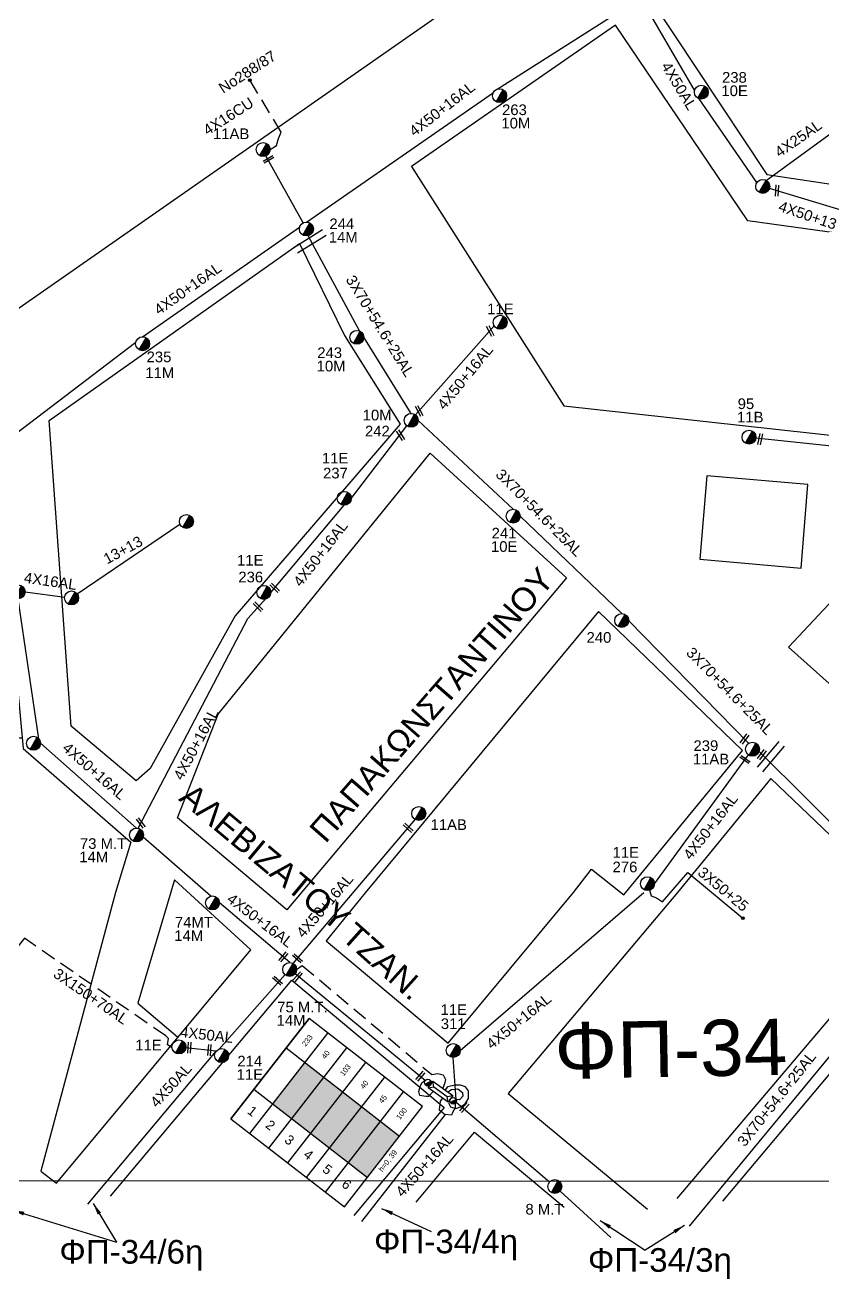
# Model space of a CAD drawing. Header units: millimetres. Extents: x 645 to 3057, y 900 to 1793.
# Drawn here: x 1157.6 to 1292.4, y 900.7 to 1112.7 of the extents above; entities that cross this region are included whole.
import ezdxf
from ezdxf.enums import TextEntityAlignment as Align

# ---------------------------------------------------------------- set-up
doc = ezdxf.new("R2010")
doc.units = ezdxf.units.MM
doc.linetypes.add('DASHED', pattern=[19.05, 12.7, -6.35])
for name, color, linetype in [('Άγνωστα', 7, 'Continuous'), ('Ασφαλειοκιβώτια Χ.Τ 6 αναχωρήσεων', 7, 'Continuous'), ('Γυμνά εναέρια ΧΤ (3Φ)   4x35AL', 7, 'Continuous'), ('Γυμνά εναέρια ΧΤ (3Φ)   4x50AL', 7, 'Continuous'), ('Γυμνά εναέρια ΧΤ και ΦΟΠ (3Φ)   4x50+16AL', 7, 'Continuous'), ('Εναέρια παροχή ΧΤ 4x16', 7, 'SYN_LINE'), ('Εναέρια παροχή ΧΤ 4x25', 7, 'SYN_LINE'), ('Επιγραφές - Σχήματα', 7, 'Continuous'), ('Καλώδια ΧΤ   3x150+70AL', 7, 'DASHED'), ('Μηχανική τομή', 7, 'Continuous'), ('Στύλος ΦΜ', 7, 'Continuous'), ('Στύλος ΦΜ @ 1', 7, 'Continuous'), ('Συνδέσεις', 7, 'Continuous'), ('Συνεστραμμένα ΧΤ   3x70+54.6+25 AL', 7, 'SYN_LINE'), ('Τομή', 7, 'Continuous'), ('Υποσταθμός εναέριος 2 στύλων', 7, 'Continuous'), ('Υποσταθμός πόλεως', 7, 'Continuous'), ('Υπόβαθρο ΔΕΗ', 7, 'Continuous'), ('Υπόγεια καλώδια Παροχών ΧΤ   4x16CU', 7, 'DASHED')]:
    doc.layers.add(name, color=color, linetype=linetype)
doc.styles.get("Standard").update_dxf_attribs({"font": 'arial.ttf'})
doc.linetypes.add('SYN_LINE', pattern='A,0.5,-0.0001,["/\\/\\/\\/",Standard,S=0.1,R=0,X=0,Y=-0.05],-0.25', length=0.7501)
doc.dimstyles.new('ISO-25', dxfattribs={"dimtxt": 2.5, "dimasz": 2.5, "dimexe": 1.25, "dimexo": 0.625, "dimtad": 1, "dimtxsty": 'Standard', "dimcen": 2.5, "dimadec": 0, "dimazin": 0, "dimtfac": 1, "dimtmove": 0, "dimatfit": 3, "dimfxl": 1, "dimarcsym": 0})

# ---------------------------------------------------------------- blocks, each defined once
blk = doc.blocks.new('ΥΠΑΡΧΩΝ ΤΣΙΜΕΝΤΕΝΙΟΣ ΣΤΥΛΟΣ')
at = {"layer": 'Στύλος ΦΜ'}
blk.add_hatch(color=256, dxfattribs=at).paths.add_polyline_path([(-1.29, -2.28, 0.574793), (2.62, 0, 0.268822), (1.3, 2.27)])
blk.add_line((-1.29, -2.28), (1.3, 2.27), dxfattribs=at)
blk.add_circle((0, 0), 2.62, dxfattribs=at)
at = {"layer": 'Στύλος ΦΜ', "flags": 4}
for tag, p in [('ΑΡΙΘΜΟΣ', (-4.68, 8.05)), ('ΤΥΠΟΣ', (-4.91, 3.03))]:
    blk.add_attdef(tag, p, '', height=4, dxfattribs=at)
blk = doc.blocks.new('ΥΠΟΣΤΑΘΜΟΣ ΕΝΑΕΡΙΟΣ ΕΠΙ 2 ΣΤΥΛΩΝ')
at = {"layer": 'Υποσταθμός εναέριος 2 στύλων', "linetype": 'Continuous'}
for points in [[(-11.97, -2.11, 0.574793), (-8.45, -0.07, 0.268822), (-9.64, 1.98)], [(9.68, -2.15, 0.574793), (13.19, -0.1, 0.268822), (12.01, 1.95)]]:
    blk.add_hatch(color=256, dxfattribs=at).paths.add_polyline_path(points)
for p, q in [((-11.97, -2.11), (-9.64, 1.98)), ((9.68, -2.15), (12.01, 1.95))]:
    blk.add_line(p, q, dxfattribs=at)
for centre in [(-10.81, -0.07), (10.84, -0.1)]:
    blk.add_circle(centre, 2.36, dxfattribs=at)
at = {"layer": 'Υποσταθμός πόλεως', "linetype": 'Continuous', "ltscale": 40}
blk.add_lwpolyline([(-8.57, 2.82), (8.57, 2.82), (8.57, -2.82), (-8.57, -2.82)], close=True, dxfattribs=at)
for points in [[(-5.75, 0), (-8.57, 2.82)], [(-8.57, -2.82), (-5.75, 0)], [(-5.75, 0), (5.75, 0)], [(5.75, 0), (8.57, 2.82)], [(8.57, -2.82), (5.75, 0)]]:
    blk.add_lwpolyline(points, dxfattribs=at)
at = {"layer": 'Υποσταθμός εναέριος 2 στύλων', "ltscale": 40, "flags": 1}
for tag, p in [('ΜΕΤΑΣΧΗΜΑΤΙΣΜΟΣ', (14.09, 2.51)), ('ΙΣΧΥΣ', (14.07, -0.28)), ('ΑΡΙΘΜΟΣ', (14.19, -3))]:
    blk.add_attdef(tag, p, '', height=1.8, dxfattribs=at)
blk = doc.blocks.new('ΜΗΧΑΝΙΚΗ ΤΟΜΗ')
at = {"layer": 'Μηχανική τομή', "ltscale": 40}
for p, q in [((-1.89, 0.78), (1.89, 0.78)), ((1.89, 0), (-1.89, 0))]:
    blk.add_line(p, q, dxfattribs=at)
blk = doc.blocks.new('ΑΣΦΑΛΕΙΟΚΙΒΩΤΙΟ ΥΠΟΣΤΑΘΜΟΥ 6 ΑΝΑΧΩΡΗΣΕΩΝ')
at = {"layer": 'Ασφαλειοκιβώτια Χ.Τ 6 αναχωρήσεων', "ltscale": 40}
for p, q in [((-23.91, 27), (23.91, 27)), ((-9.83, 27), (-9.83, -27)), ((9.83, 27), (9.83, -27)), ((-23.91, 18), (23.91, 18)), ((-23.91, 9), (23.91, 9)), ((-23.91, 0), (23.91, 0)), ((-23.91, -9), (23.91, -9)), ((-23.91, -18), (23.91, -18))]:
    blk.add_line(p, q, dxfattribs=at)
at = {"layer": 'Ασφαλειοκιβώτια Χ.Τ 6 αναχωρήσεων'}
blk.add_lwpolyline([(-23.91, -27), (23.91, -27), (23.91, 27), (-23.91, 27)], close=True, dxfattribs=at)
for s, p in [('1', (-18.47, 23.8)), ('2', (-18.47, 15.23)), ('3', (-18.47, 6.16)), ('4', (-18.47, -2.87)), ('5', (-18.47, -11.88)), ('6', (-18.47, -21.01))]:
    blk.add_text(s, height=3.6, rotation=270, dxfattribs=at).set_placement(p)
at = {"layer": 'Ασφαλειοκιβώτια Χ.Τ 6 αναχωρήσεων', "ltscale": 40}
for tag, height, p in [('ΟΝΟΜΑ', 5, (-0.27, 31.68)), ('ΚΕΙΜΕΝΟ 1', 2, (16.95, 22.41)), ('ΚΕΙΜΕΝΟ 2', 2, (16.95, 13.71)), ('ΚΕΙΜΕΝΟ 3', 2, (16.95, 4.31)), ('ΚΕΙΜΕΝΟ 4', 2, (16.95, -4.67)), ('ΚΕΙΜΕΝΟ 5', 2, (16.95, -13.51)), ('ΚΕΙΜΕΝΟ 6', 2, (16.95, -22.43)), ('ΣΧ', 2, (-0.21, -29.21))]:
    blk.add_attdef(tag, text='', height=height, dxfattribs=at).set_placement(p, align=Align.MIDDLE_CENTER)
blk = doc.blocks.new('_ΣΥΝΔΕΣΗ')
at = {"layer": 'Συνδέσεις', "linetype": 'SYN_LINE', "ltscale": 40}
blk.add_hatch(color=256, dxfattribs=at).paths.add_polyline_path([(0.5, -0.01, 1), (-0.5, -0.01, 1)])
at = {"layer": 'Συνδέσεις'}
blk.add_circle((0, -0.01), 0.5, dxfattribs=at)
blk = doc.blocks.new('ΤΟΜΗ')
at = {"layer": 'Τομή', "ltscale": 40}
for p, q in [((-5.68, 0), (5.68, 0)), ((5.68, -2.33), (-5.68, -2.33))]:
    blk.add_line(p, q, dxfattribs=at)

msp = doc.modelspace()

# ---------------------------------------------------------------- hatches: boundary and pattern name
at = {"layer": 'Ασφαλειοκιβώτια Χ.Τ 6 αναχωρήσεων'}
for color, points in [(85, [(1208.06219, 934.75064), (1204.86305, 937.23419), (1199.43939, 930.24779), (1202.63853, 927.76425)]), (2, [(1211.26133, 932.26709), (1208.06219, 934.75064), (1202.63853, 927.76425), (1205.83767, 925.2807)]), (173, [(1214.46047, 929.78355), (1211.26133, 932.26709), (1205.83767, 925.2807), (1209.03681, 922.79715)]), (5, [(1217.65961, 927.3), (1214.46047, 929.78355), (1209.03681, 922.79715), (1212.23595, 920.3136)]), (1, [(1220.85875, 924.81645), (1217.65961, 927.3), (1212.23595, 920.3136), (1215.43509, 917.83006)])]:
    msp.add_hatch(color=color, dxfattribs=at).paths.add_polyline_path(points)

# ---------------------------------------------------------------- linework, layer by layer
at = {"layer": 'Άγνωστα', "color": 6}
msp.add_lwpolyline([(1302.06157, 1079.4227), (1283.37592, 1085.08719)], dxfattribs=at)
at = {"layer": 'Άγνωστα', "color": 85}
msp.add_lwpolyline([(1166.34748, 1016.54914), (1183.73896, 1028.30074)], dxfattribs=at)
at = {"layer": 'Άγνωστα', "color": 5}
msp.add_lwpolyline([(1263.13523, 966.38435), (1263.36755, 965.45254), (1264.30691, 965.08384), (1265.27983, 964.44699), (1269.58326, 969.39013), (1278.91222, 961.65973)], dxfattribs=at)
at = {"layer": 'Άγνωστα', "color": 1, "linetype": 'DASHED', "ltscale": 0.2}
msp.add_lwpolyline([(1203.46305, 953.00039), (1204.41045, 953.68142), (1226.29061, 935.24852), (1227.30329, 935.41923), (1228.20894, 935.15426), (1228.64848, 934.36964), (1228.46052, 933.64612), (1228.16583, 932.91002)], dxfattribs=at)
at = {"layer": 'Άγνωστα', "color": 5, "linetype": 'DASHED', "ltscale": 0.2}
msp.add_lwpolyline([(1229.10594, 930.46727), (1229.44411, 929.73956), (1230.38059, 929.50566), (1231.17322, 929.76691), (1231.93074, 930.29285), (1232.49587, 931.18117), (1232.50871, 932.4896), (1232.00798, 933.14381), (1231.17343, 933.43885), (1230.27467, 933.40037), (1228.96507, 933.11815), (1228.54321, 932.63855)], dxfattribs=at)
at = {"layer": 'Άγνωστα', "color": 173, "linetype": 'DASHED', "ltscale": 0.2}
msp.add_lwpolyline([(1228.10502, 931.23498), (1227.69767, 930.7466), (1227.56732, 929.28149), (1228.58149, 928.4671)], dxfattribs=at)
at = {"layer": 'Γυμνά εναέρια ΧΤ (3Φ)   4x35AL', "color": 5, "linetype": 'SYN_LINE', "ltscale": 20}
msp.add_lwpolyline([(1308.34533, 1039.99576), (1281.09329, 1042.82138)], dxfattribs=at)
at = {"layer": 'Γυμνά εναέρια ΧΤ (3Φ)   4x50AL', "color": 6, "linetype": 'SYN_LINE', "ltscale": 20}
for points in [[(1270.73896, 1101.68917), (1262.3464, 1116.15243)], [(1281.26754, 1086.08022), (1271.50355, 1100.24209)]]:
    msp.add_lwpolyline(points, dxfattribs=at)
at = {"layer": 'Γυμνά εναέρια ΧΤ (3Φ)   4x50AL', "color": 85, "ltscale": 0.2}
msp.add_lwpolyline([(1202.87084, 954.02227), (1223.53516, 978.3923)], dxfattribs=at)
at = {"layer": 'Γυμνά εναέρια ΧΤ (3Φ)   4x50AL', "color": 1, "ltscale": 0.2}
for points in [[(1190.36629, 939.53044), (1201.5048, 952.11835)], [(1168.15128, 913.28113), (1189.87851, 939.18493)]]:
    msp.add_lwpolyline(points, dxfattribs=at)
at = {"layer": 'Γυμνά εναέρια ΧΤ (3Φ)   4x50AL', "color": 1, "linetype": 'SYN_LINE', "ltscale": 20}
msp.add_lwpolyline([(1189.87851, 939.18493), (1184.73657, 939.75975)], dxfattribs=at)
at = {"layer": 'Γυμνά εναέρια ΧΤ και ΦΟΠ (3Φ)   4x50+16AL', "color": 27, "ltscale": 0.2}
for points in [[(1237.37483, 1101.88155), (1260.66822, 1116.71788)], [(1205.1048, 1079.39574), (1236.72628, 1101.324)], [(1177.42206, 1059.99792), (1203.96881, 1078.52887)], [(1154.7661, 1042.66032), (1176.2806, 1059.11032)]]:
    msp.add_lwpolyline(points, dxfattribs=at)
at = {"layer": 'Γυμνά εναέρια ΧΤ και ΦΟΠ (3Φ)   4x50+16AL', "color": 5, "ltscale": 0.2}
for points in [[(1223.5428, 1046.79442), (1236.85819, 1061.83893)], [(1263.94059, 967.50169), (1279.83079, 989.28634)], [(1231.1174, 939.29199), (1262.17312, 966.02344)], [(1230.43187, 931.01977), (1229.93963, 938.11423)]]:
    msp.add_lwpolyline(points, dxfattribs=at)
at = {"layer": 'Γυμνά εναέρια ΧΤ και ΦΟΠ (3Φ)   4x50+16AL', "color": 85, "ltscale": 0.2}
for points in [[(1212.68551, 1032.6707), (1222.1072, 1044.92691)], [(1199.08167, 1016.76927), (1211.50774, 1031.49293)], [(1176.65315, 976.88375), (1195.19764, 1012.32519), (1198.35823, 1015.82359)], [(1159.88065, 992.01211), (1156.37779, 1015.68206)], [(1176.39584, 976.9122), (1160.16611, 991.2434)], [(1188.97842, 965.39365), (1177.51698, 975.37361)], [(1202.28528, 954.17815), (1190.42341, 964.2466)], [(1226.55835, 932.38339), (1225.76258, 931.51042), (1225.287, 931.53108), (1224.29185, 931.65761), (1224.12127, 932.33549), (1224.33583, 933.1838), (1224.62531, 933.82422), (1224.99751, 934.13411), (1225.1893, 934.19022), (1203.19544, 952.2529)]]:
    msp.add_lwpolyline(points, dxfattribs=at)
at = {"layer": 'Γυμνά εναέρια ΧΤ και ΦΟΠ (3Φ)   4x50+16AL', "color": 2, "ltscale": 0.2}
for points in [[(1229.04078, 932.28061), (1229.61561, 932.70984), (1230.73036, 932.80775), (1231.47759, 932.17133), (1231.52659, 931.54715), (1230.99984, 930.92297), (1230.43187, 931.01977), (1230.44049, 930.56649), (1246.20525, 917.05392)], [(1247.99371, 915.52096), (1256.54904, 907.66683)]]:
    msp.add_lwpolyline(points, dxfattribs=at)
at = {"layer": 'Γυμνά εναέρια ΧΤ και ΦΟΠ (3Φ)   4x50+16AL', "color": 173, "ltscale": 0.2}
msp.add_lwpolyline([(1230.23524, 930.31207), (1230.27654, 929.58362), (1229.83341, 928.82427), (1229.62249, 928.36437), (1228.58149, 928.4671), (1214.42303, 910.39887)], dxfattribs=at)
at = {"layer": 'Εναέρια παροχή ΧΤ 4x16', "color": 85, "ltscale": 7}
msp.add_lwpolyline([(1157.55556, 1016.85983), (1164.24874, 1015.98108)], dxfattribs=at)
at = {"layer": 'Εναέρια παροχή ΧΤ 4x25', "color": 6, "ltscale": 20}
msp.add_lwpolyline([(1282.83437, 1086.45076), (1296.77203, 1096.54406)], dxfattribs=at)
at = {"layer": 'Επιγραφές - Σχήματα'}
msp.add_lwpolyline([(644.94827, 917.56325), (2950.19274, 916.21517), (2950.19274, 1768.24265), (644.94827, 1768.24265)], close=True, dxfattribs=at)
at = {"layer": 'Καλώδια ΧΤ   3x150+70AL', "color": 1, "ltscale": 0.2}
msp.add_lwpolyline([(1182.39517, 939.76378), (1181.63926, 940.25367), (1181.78554, 941.29761), (1181.3258, 941.75695), (1157.45043, 958.26944), (1152.76935, 952.45678)], dxfattribs=at)
at = {"layer": 'Συνεστραμμένα ΧΤ   3x70+54.6+25 AL', "color": 27, "ltscale": 15}
msp.add_lwpolyline([(1204.58792, 1079.27626), (1198.27525, 1090.5699)], dxfattribs=at)
at = {"layer": 'Συνεστραμμένα ΧΤ   3x70+54.6+25 AL', "color": 5, "ltscale": 20}
for points in [[(1214.08408, 1060.99325), (1205.42872, 1077.08562)], [(1222.825, 1047.03844), (1214.81792, 1059.90235)], [(1240.05589, 1030.83776), (1224.00277, 1045.86067)], [(1258.4103, 1013.18578), (1241.23366, 1029.65999)], [(1279.90069, 991.23665), (1259.58807, 1012.00801)]]:
    msp.add_lwpolyline(points, dxfattribs=at)
at = {"layer": 'Συνεστραμμένα ΧΤ   3x70+54.6+25 AL', "color": 62, "ltscale": 20}
msp.add_lwpolyline([(1297.84334, 973.78451), (1281.63098, 989.83336)], dxfattribs=at)
at = {"layer": 'Συνεστραμμένα ΧΤ   3x70+54.6+25 AL', "color": 2, "ltscale": 20}
msp.add_lwpolyline([(1295.81574, 941.03885), (1269.79562, 909.57464)], dxfattribs=at)
at = {"layer": 'Υπόβαθρο ΔΕΗ'}
for points in [[(970.46135, 1117.13975), (1000.81106, 1054.79965), (1078.18719, 1016.59415), (1085.73058, 1018.64816), (1096.16633, 1023.24007), (1122.2111, 1041.0047), (1201.63836, 1096.372), (1278.47261, 1150.00585), (1264.93119, 1174.97843)], [(1263.4034, 1116.96208), (1282.9411, 1087.46625), (1301.68402, 1084.64455), (1301.77592, 1082.09131), (1346.85649, 1075.6899), (1363.58989, 1092.38987), (1364.86714, 1108.96955), (1299.65239, 1117.98014), (1289.48176, 1134.9429), (1263.4034, 1116.96208)], [(1222.8821, 1088.78881), (1248.62796, 1048.29649), (1309.05086, 1041.65073), (1323.88206, 1057.68908), (1330.96328, 1057.2672), (1332.1084, 1072.11317), (1310.59554, 1075.30907), (1279.72593, 1079.59639), (1257.33661, 1112.70322), (1222.8821, 1088.78881)], [(1045.19432, 966.02344), (1069.47587, 982.37363), (1097.95841, 1002.15036), (1121.48683, 1018.0051), (1153.05456, 1039.66758), (1153.39394, 1031.88985), (1154.88286, 1016.15477), (1157.23727, 990.38371), (1175.42133, 974.53099), (1172.86531, 966.02344), (1160.21761, 918.87471), (1162.88829, 916.8421), (1195.72496, 956.30937), (1182.79492, 968.14597), (1176.60705, 947.26722), (1183.34273, 941.59797)], [(1267.79799, 914.25886), (1302.74038, 955.46362), (1301.25319, 956.51809), (1306.72221, 963.08457), (1303.79136, 966.02344), (1283.63682, 985.26418), (1267.83037, 966.02344), (1239.22661, 932.01173), (1262.78631, 912.4406)], [(1275.49383, 913.79084), (1294.20218, 936.0897), (1306.63249, 950.88265), (1307.97338, 949.94253), (1313.48448, 956.5124), (1331.93913, 939.47563), (1338.8912, 932.94309), (1322.38804, 913.10352)], [(1171.97386, 914.62962), (1202.65736, 951.20266), (1228.4206, 929.62928), (1213.12435, 911.39439)], [(1223.66109, 913.62555), (1233.5214, 925.47221), (1248.67573, 912.79095)]]:
    msp.add_lwpolyline(points, dxfattribs=at)
for points in [[(1161.63046, 1045.84497), (1203.91826, 1075.75756), (1211.54147, 1060.22079), (1220.97572, 1045.22178), (1193.07731, 1012.80233), (1178.7088, 986.9718), (1176.34894, 984.89556), (1165.35287, 994.1475)], [(1325.19283, 1049.20686), (1338.26161, 1037.58539), (1314.41005, 1008.71443), (1310.25471, 1012.36164), (1297.14278, 998.08077), (1286.61663, 1007.49448), (1306.10487, 1028.27798)], [(1201.78239, 963.08351), (1183.32168, 978.62), (1190.18453, 996.17876), (1226.01262, 1040.33705), (1249.0685, 1019.20016)], [(1271.61732, 1022.35615), (1288.76963, 1020.84178), (1289.84757, 1035.01292), (1272.77583, 1036.48502)], [(1250.2436, 966.02344), (1253.27879, 969.97884), (1258.75167, 965.62357), (1278.85884, 990.01361), (1254.46067, 1013.54338), (1215.06487, 965.93214), (1208.45272, 957.86499), (1229.05818, 940.53348)]]:
    msp.add_lwpolyline(points, close=True, dxfattribs=at)
at = {"layer": 'Υπόγεια καλώδια Παροχών ΧΤ   4x16CU', "color": 27, "ltscale": 0.2}
msp.add_lwpolyline([(1198.98739, 1091.65172), (1200.06554, 1092.36066), (1200.39056, 1093.52729), (1200.82801, 1094.60694), (1195.55932, 1103.40797)], dxfattribs=at)

# ---------------------------------------------------------------- block references
at = {"layer": 'Ασφαλειοκιβώτια Χ.Τ 6 αναχωρήσεων'}
ref = msp.add_blockref('ΑΣΦΑΛΕΙΟΚΙΒΩΤΙΟ ΥΠΟΣΤΑΘΜΟΥ 6 ΑΝΑΧΩΡΗΣΕΩΝ', (1208.5495, 928.7739), dxfattribs=dict(at, xscale=0.4500000000000199, yscale=0.4500000000000199, zscale=0.4500000000000199, rotation=52.17718693095215))
ref.add_attrib('ΣΧ', 'h=0, 39', dxfattribs={"ltscale": 40, "height": 0.9, "rotation": 52.1771869}).set_placement((1218.87212, 920.63785), align=Align.MIDDLE_CENTER)
ref.add_attrib('ΚΕΙΜΕΝΟ 2', '40', dxfattribs={"ltscale": 40, "height": 0.9, "rotation": 52.1771869}).set_placement((1208.35505, 938.58243), align=Align.MIDDLE_CENTER)
ref.add_attrib('ΚΕΙΜΕΝΟ 1', '233', dxfattribs={"ltscale": 40, "height": 0.9, "rotation": 52.1771869}).set_placement((1205.26127, 940.98419), align=Align.MIDDLE_CENTER)
ref.add_attrib('ΚΕΙΜΕΝΟ 3', '103', dxfattribs={"ltscale": 40, "height": 0.9, "rotation": 52.1771869}).set_placement((1211.69652, 935.98839), align=Align.MIDDLE_CENTER)
ref.add_attrib('ΚΕΙΜΕΝΟ 4', '40', dxfattribs={"ltscale": 40, "height": 0.9, "rotation": 52.1771869}).set_placement((1214.88652, 933.51194), align=Align.MIDDLE_CENTER)
ref.add_attrib('ΚΕΙΜΕΝΟ 5', '45', dxfattribs={"ltscale": 40, "height": 0.9, "rotation": 52.1771869}).set_placement((1218.0296, 931.07191), align=Align.MIDDLE_CENTER)
ref.add_attrib('ΚΕΙΜΕΝΟ 6', '100', dxfattribs={"ltscale": 40, "height": 0.9, "rotation": 52.1771869}).set_placement((1221.20112, 928.60981), align=Align.MIDDLE_CENTER)
at = {"layer": 'Μηχανική τομή'}
for p, xscale, yscale, zscale, rotation in [((1198.8007, 1089.83309), 0.4999999999999039, 0.4999999999999039, 0.4999999999999039, 29.7087376333941), ((1284.44783, 1084.72716), 0.4999999999997241, 0.4999999999997241, 0.4999999999997241, 266.733777026091), ((1236.01869, 1060.89042), 0.4999999999998722, 0.4999999999998722, 0.4999999999998722, 297.5411624696416), ((1224.0092, 1047.35339), 0.4999999999998722, 0.4999999999998722, 0.4999999999998722, 297.5411624696416), ((1220.85623, 1043.23459), 0.4999999999998707, 0.4999999999998707, 0.4999999999998707, 301.1082499922524), ((1281.63211, 1042.72808), 0.4999999999998812, 0.4999999999998812, 0.4999999999998812, 258.6239634559151), ((1199.59986, 1017.38327), 0.4999999999998829, 0.4999999999998829, 0.4999999999998829, 316.0040134271817), ((1196.80311, 1014.21079), 0.4999999999998829, 0.4999999999998829, 0.4999999999998829, 316.0040134271817), ((1279.00583, 992.06244), 0.4999999999998358, 0.4999999999998358, 0.4999999999998358, 233.6077042189097), ((1279.36675, 988.6659), 0.4999999999997782, 0.4999999999997782, 0.4999999999997782, 145.260738852107), ((1281.95503, 989.43353), 0.4999999999998358, 0.4999999999998358, 0.4999999999998358, 233.6077042189097), ((1176.95544, 977.66322), 0.4999999999998831, 0.4999999999998831, 0.4999999999998831, 306.988853415002), ((1222.18378, 976.79857), 0.5000000000000172, 0.5000000000000172, 0.5000000000000172, 318.084286273533), ((1201.36218, 954.98163), 0.4999999999999327, 0.4999999999999327, 0.4999999999999327, 48.71202196104945), ((1203.47908, 954.73959), 0.5000000000000172, 0.5000000000000172, 0.5000000000000172, 318.084286273533), ((1203.75984, 951.63338), 0.4999999999999327, 0.4999999999999327, 0.4999999999999327, 48.71202196104945), ((1200.09436, 950.94259), 0.5000000000000172, 0.5000000000000172, 0.5000000000000172, 318.084286273533), ((1185.51291, 939.75324), 0.5000000000000212, 0.5000000000000212, 0.5000000000000212, 85.55254673097878), ((1188.90917, 939.3365), 0.5000000000000212, 0.5000000000000212, 0.5000000000000212, 85.55254673097878), ((1224.5219, 934.81437), 0.4999999999999502, 0.4999999999999502, 0.4999999999999502, 48.31079327989209), ((1231.97188, 929.51515), 0.4999999999999502, 0.4999999999999502, 0.4999999999999502, 48.31079327989209)]:
    msp.add_blockref('ΜΗΧΑΝΙΚΗ ΤΟΜΗ', p, dxfattribs=dict(at, xscale=xscale, yscale=yscale, zscale=zscale, rotation=rotation))
at = {"layer": 'Στύλος ΦΜ @ 1', "ltscale": 40}
ref = msp.add_blockref('ΥΠΑΡΧΩΝ ΤΣΙΜΕΝΤΕΝΙΟΣ ΣΤΥΛΟΣ', (1271.87018, 1101.36134), dxfattribs=dict(at, xscale=0.4499999999998181, yscale=0.4499999999998181, zscale=0.4499999999998181))
ref.add_attrib('ΤΥΠΟΣ', '10E', (1275.26122, 1100.69958), dxfattribs={"layer": 'Στύλος ΦΜ', "height": 1.8, "flags": 4})
ref.add_attrib('ΑΡΙΘΜΟΣ', '238', (1275.36777, 1102.96187), dxfattribs={"layer": 'Στύλος ΦΜ', "height": 1.8, "flags": 4})
ref = msp.add_blockref('ΥΠΑΡΧΩΝ ΤΣΙΜΕΝΤΕΝΙΟΣ ΣΤΥΛΟΣ', (1237.76595, 1100.77062), dxfattribs=dict(at, xscale=0.4499999999998181, yscale=0.4499999999998181, zscale=0.4499999999998181))
ref.add_attrib('ΤΥΠΟΣ', '10M', (1238.07361, 1095.22299), dxfattribs={"layer": 'Στύλος ΦΜ', "height": 1.8, "flags": 4})
ref.add_attrib('ΑΡΙΘΜΟΣ', '263', (1238.18015, 1097.48528), dxfattribs={"layer": 'Στύλος ΦΜ', "height": 1.8, "flags": 4})
ref = msp.add_blockref('ΥΠΑΡΧΩΝ ΤΣΙΜΕΝΤΕΝΙΟΣ ΣΤΥΛΟΣ', (1197.80962, 1091.65172), dxfattribs=dict(at, xscale=0.4499999999998181, yscale=0.4499999999998181, zscale=0.4499999999998181))
ref.add_attrib('ΤΥΠΟΣ', '11AB', (1189.31394, 1093.42636), dxfattribs={"layer": 'Στύλος ΦΜ', "height": 1.8, "flags": 4})
at = {"layer": 'Στύλος ΦΜ @ 1', "ltscale": 40, "xscale": 0.4499999999998181, "yscale": 0.4499999999998181, "zscale": 0.4499999999998181}
for p in [(1282.24881, 1085.42887), (1184.82166, 1028.76433), (1165.41648, 1015.82776)]:
    msp.add_blockref('ΥΠΑΡΧΩΝ ΤΣΙΜΕΝΤΕΝΙΟΣ ΣΤΥΛΟΣ', p, dxfattribs=at)
at = {"layer": 'Στύλος ΦΜ @ 1', "ltscale": 40}
ref = msp.add_blockref('ΥΠΑΡΧΩΝ ΤΣΙΜΕΝΤΕΝΙΟΣ ΣΤΥΛΟΣ', (1205.1048, 1078.21797), dxfattribs=dict(at, xscale=0.4499999999998181, yscale=0.4499999999998181, zscale=0.4499999999998181))
ref.add_attrib('ΤΥΠΟΣ', '14M', (1208.89307, 1075.93651), dxfattribs={"layer": 'Στύλος ΦΜ', "height": 1.8, "flags": 4})
ref.add_attrib('ΑΡΙΘΜΟΣ', '244', (1208.99962, 1078.1988), dxfattribs={"layer": 'Στύλος ΦΜ', "height": 1.8, "flags": 4})
ref = msp.add_blockref('ΥΠΑΡΧΩΝ ΤΣΙΜΕΝΤΕΝΙΟΣ ΣΤΥΛΟΣ', (1237.86812, 1062.44489), dxfattribs=dict(at, xscale=0.4499999999998181, yscale=0.4499999999998181, zscale=0.4499999999998181))
ref.add_attrib('ΤΥΠΟΣ', '11E', (1235.65647, 1063.80725), dxfattribs={"layer": 'Στύλος ΦΜ', "height": 1.8, "flags": 4})
ref = msp.add_blockref('ΥΠΑΡΧΩΝ ΤΣΙΜΕΝΤΕΝΙΟΣ ΣΤΥΛΟΣ', (1213.64015, 1059.90235), dxfattribs=dict(at, xscale=0.4499999999998181, yscale=0.4499999999998181, zscale=0.4499999999998181))
ref.add_attrib('ΤΥΠΟΣ', '10M', (1206.8413, 1054.14014), dxfattribs={"layer": 'Στύλος ΦΜ', "height": 1.8, "flags": 4})
ref.add_attrib('ΑΡΙΘΜΟΣ', '243', (1206.94785, 1056.40242), dxfattribs={"layer": 'Στύλος ΦΜ', "height": 1.8, "flags": 4})
ref = msp.add_blockref('ΥΠΑΡΧΩΝ ΤΣΙΜΕΝΤΕΝΙΟΣ ΣΤΥΛΟΣ', (1177.42206, 1058.82015), dxfattribs=dict(at, xscale=0.4499999999998181, yscale=0.4499999999998181, zscale=0.4499999999998181))
ref.add_attrib('ΤΥΠΟΣ', '11M', (1177.88128, 1053.00822), dxfattribs={"layer": 'Στύλος ΦΜ', "height": 1.8, "flags": 4})
ref.add_attrib('ΑΡΙΘΜΟΣ', '235', (1178.09679, 1055.69294), dxfattribs={"layer": 'Στύλος ΦΜ', "height": 1.8, "flags": 4})
ref = msp.add_blockref('ΥΠΑΡΧΩΝ ΤΣΙΜΕΝΤΕΝΙΟΣ ΣΤΥΛΟΣ', (1222.825, 1045.86067), dxfattribs=dict(at, xscale=0.4499999999998181, yscale=0.4499999999998181, zscale=0.4499999999998181))
ref.add_attrib('ΤΥΠΟΣ', '10M', (1214.62164, 1045.85637), dxfattribs={"layer": 'Στύλος ΦΜ', "height": 1.8, "flags": 4})
ref.add_attrib('ΑΡΙΘΜΟΣ', '242', (1215.00997, 1043.14051), dxfattribs={"layer": 'Στύλος ΦΜ', "height": 1.8, "flags": 4})
ref = msp.add_blockref('ΥΠΑΡΧΩΝ ΤΣΙΜΕΝΤΕΝΙΟΣ ΣΤΥΛΟΣ', (1279.93264, 1043.02144), dxfattribs=dict(at, xscale=0.4499999999998181, yscale=0.4499999999998181, zscale=0.4499999999998181))
ref.add_attrib('ΤΥΠΟΣ', '11B', (1277.90996, 1045.50474), dxfattribs={"layer": 'Στύλος ΦΜ', "height": 1.8, "flags": 4})
ref.add_attrib('ΑΡΙΘΜΟΣ', '95', (1278.01651, 1047.76703), dxfattribs={"layer": 'Στύλος ΦΜ', "height": 1.8, "flags": 4})
ref = msp.add_blockref('ΥΠΑΡΧΩΝ ΤΣΙΜΕΝΤΕΝΙΟΣ ΣΤΥΛΟΣ', (1211.50774, 1032.6707), dxfattribs=dict(at, xscale=0.4499999999998181, yscale=0.4499999999998181, zscale=0.4499999999998181))
ref.add_attrib('ΤΥΠΟΣ', '11E', (1207.72561, 1038.56391), dxfattribs={"layer": 'Στύλος ΦΜ', "height": 1.8, "flags": 4})
ref.add_attrib('ΑΡΙΘΜΟΣ', '237', (1207.91977, 1036.04204), dxfattribs={"layer": 'Στύλος ΦΜ', "height": 1.8, "flags": 4})
ref = msp.add_blockref('ΥΠΑΡΧΩΝ ΤΣΙΜΕΝΤΕΝΙΟΣ ΣΤΥΛΟΣ', (1240.05589, 1029.65999), dxfattribs=dict(at, xscale=0.4499999999998181, yscale=0.4499999999998181, zscale=0.4499999999998181))
ref.add_attrib('ΤΥΠΟΣ', '10E', (1236.30999, 1023.62184), dxfattribs={"layer": 'Στύλος ΦΜ', "height": 1.8, "flags": 4})
ref.add_attrib('ΑΡΙΘΜΟΣ', '241', (1236.41654, 1025.88413), dxfattribs={"layer": 'Στύλος ΦΜ', "height": 1.8, "flags": 4})
ref = msp.add_blockref('ΥΠΑΡΧΩΝ ΤΣΙΜΕΝΤΕΝΙΟΣ ΣΤΥΛΟΣ', (1197.9039, 1016.76927), dxfattribs=dict(at, xscale=0.4499999999998181, yscale=0.4499999999998181, zscale=0.4499999999998181))
ref.add_attrib('ΤΥΠΟΣ', '11E', (1193.39017, 1021.31037), dxfattribs={"layer": 'Στύλος ΦΜ', "height": 1.8, "flags": 4})
ref.add_attrib('ΑΡΙΘΜΟΣ', '236', (1193.60562, 1018.45827), dxfattribs={"layer": 'Στύλος ΦΜ', "height": 1.8, "flags": 4})
ref = msp.add_blockref('ΥΠΑΡΧΩΝ ΤΣΙΜΕΝΤΕΝΙΟΣ ΣΤΥΛΟΣ', (1156.37779, 1016.85983), dxfattribs=dict(at, xscale=0.4499999999998181, yscale=0.4499999999998181, zscale=0.4499999999998181))
ref.add_attrib('ΤΥΠΟΣ', '14M', (1147.1735, 1014.32028), dxfattribs={"layer": 'Στύλος ΦΜ', "height": 1.8, "flags": 4})
ref.add_attrib('ΑΡΙΘΜΟΣ', '71 M.T', (1147.28004, 1016.58257), dxfattribs={"layer": 'Στύλος ΦΜ', "height": 1.8, "flags": 4})
ref = msp.add_blockref('ΥΠΑΡΧΩΝ ΤΣΙΜΕΝΤΕΝΙΟΣ ΣΤΥΛΟΣ', (1258.4103, 1012.00801), dxfattribs=dict(at, xscale=0.4499999999998181, yscale=0.4499999999998181, zscale=0.4499999999998181))
ref.add_attrib('ΤΥΠΟΣ', '240', (1252.46804, 1008.2506), dxfattribs={"layer": 'Στύλος ΦΜ', "height": 1.8, "flags": 4})
ref = msp.add_blockref('ΥΠΑΡΧΩΝ ΤΣΙΜΕΝΤΕΝΙΟΣ ΣΤΥΛΟΣ', (1158.98834, 991.2434), dxfattribs=dict(at, xscale=0.4499999999998181, yscale=0.4499999999998181, zscale=0.4499999999998181))
ref.add_attrib('ΤΥΠΟΣ', '14M', (1149.26277, 988.19161), dxfattribs={"layer": 'Στύλος ΦΜ', "height": 1.8, "flags": 4})
ref.add_attrib('ΑΡΙΘΜΟΣ', '72 M.T', (1149.36932, 990.45389), dxfattribs={"layer": 'Στύλος ΦΜ', "height": 1.8, "flags": 4})
ref = msp.add_blockref('ΥΠΑΡΧΩΝ ΤΣΙΜΕΝΤΕΝΙΟΣ ΣΤΥΛΟΣ', (1280.52485, 990.23787), dxfattribs=dict(at, xscale=0.4499999999998181, yscale=0.4499999999998181, zscale=0.4499999999998181))
ref.add_attrib('ΤΥΠΟΣ', '11AB', (1270.43477, 987.68272), dxfattribs={"layer": 'Στύλος ΦΜ', "height": 1.8, "flags": 4})
ref.add_attrib('ΑΡΙΘΜΟΣ', '239', (1270.54132, 989.94501), dxfattribs={"layer": 'Στύλος ΦΜ', "height": 1.8, "flags": 4})
ref = msp.add_blockref('ΥΠΑΡΧΩΝ ΤΣΙΜΕΝΤΕΝΙΟΣ ΣΤΥΛΟΣ', (1224.10055, 979.36588), dxfattribs=dict(at, xscale=0.4499999999998181, yscale=0.4499999999998181, zscale=0.4499999999998181))
ref.add_attrib('ΤΥΠΟΣ', '11AB', (1226.09208, 976.58405), dxfattribs={"layer": 'Στύλος ΦΜ', "height": 1.8, "flags": 4})
ref = msp.add_blockref('ΥΠΑΡΧΩΝ ΤΣΙΜΕΝΤΕΝΙΟΣ ΣΤΥΛΟΣ', (1176.39584, 975.73443), dxfattribs=dict(at, xscale=0.4499999999998181, yscale=0.4499999999998181, zscale=0.4499999999998181))
ref.add_attrib('ΤΥΠΟΣ', '14M', (1166.72355, 971.12247), dxfattribs={"layer": 'Στύλος ΦΜ', "height": 1.8, "flags": 4})
ref.add_attrib('ΑΡΙΘΜΟΣ', '73 M.T', (1166.8301, 973.38476), dxfattribs={"layer": 'Στύλος ΦΜ', "height": 1.8, "flags": 4})
ref = msp.add_blockref('ΥΠΑΡΧΩΝ ΤΣΙΜΕΝΤΕΝΙΟΣ ΣΤΥΛΟΣ', (1262.76282, 967.50169), dxfattribs=dict(at, xscale=0.4499999999998181, yscale=0.4499999999998181, zscale=0.4499999999998181))
ref.add_attrib('ΤΥΠΟΣ', '11E', (1256.86428, 971.89492), dxfattribs={"layer": 'Στύλος ΦΜ', "height": 1.8, "flags": 4})
ref.add_attrib('ΑΡΙΘΜΟΣ', '276', (1256.86428, 969.43039), dxfattribs={"layer": 'Στύλος ΦΜ', "height": 1.8, "flags": 4})
ref = msp.add_blockref('ΥΠΑΡΧΩΝ ΤΣΙΜΕΝΤΕΝΙΟΣ ΣΤΥΛΟΣ', (1189.24564, 964.2466), dxfattribs=dict(at, xscale=0.4499999999998181, yscale=0.4499999999998181, zscale=0.4499999999998181))
ref.add_attrib('ΤΥΠΟΣ', '14M', (1182.77555, 957.81332), dxfattribs={"layer": 'Στύλος ΦΜ', "height": 1.8, "flags": 4})
ref.add_attrib('ΑΡΙΘΜΟΣ', '74MT', (1182.8821, 960.07561), dxfattribs={"layer": 'Στύλος ΦΜ', "height": 1.8, "flags": 4})
ref = msp.add_blockref('ΥΠΑΡΧΩΝ ΤΣΙΜΕΝΤΕΝΙΟΣ ΣΤΥΛΟΣ', (1202.28528, 953.00039), dxfattribs=dict(at, xscale=0.4499999999998181, yscale=0.4499999999998181, zscale=0.4499999999998181))
ref.add_attrib('ΤΥΠΟΣ', '14M', (1200.06648, 943.48081), dxfattribs={"layer": 'Στύλος ΦΜ', "height": 1.8, "flags": 4})
ref.add_attrib('ΑΡΙΘΜΟΣ', '75 M.T.', (1200.17303, 945.7431), dxfattribs={"layer": 'Στύλος ΦΜ', "height": 1.8, "flags": 4})
ref = msp.add_blockref('ΥΠΑΡΧΩΝ ΤΣΙΜΕΝΤΕΝΙΟΣ ΣΤΥΛΟΣ', (1229.93963, 939.29199), dxfattribs=dict(at, xscale=0.4499999999998181, yscale=0.4499999999998181, zscale=0.4499999999998181))
ref.add_attrib('ΤΥΠΟΣ', '11E', (1227.79592, 945.29973), dxfattribs={"layer": 'Στύλος ΦΜ', "height": 1.8, "flags": 4})
ref.add_attrib('ΑΡΙΘΜΟΣ', '311', (1227.83454, 942.91664), dxfattribs={"layer": 'Στύλος ΦΜ', "height": 1.8, "flags": 4})
ref = msp.add_blockref('ΥΠΑΡΧΩΝ ΤΣΙΜΕΝΤΕΝΙΟΣ ΣΤΥΛΟΣ', (1183.56609, 939.8906), dxfattribs=dict(at, xscale=0.4499999999998181, yscale=0.4499999999998181, zscale=0.4499999999998181))
ref.add_attrib('ΤΥΠΟΣ', '11E', (1176.16649, 939.29582), dxfattribs={"layer": 'Στύλος ΦΜ', "height": 1.8, "flags": 4})
ref = msp.add_blockref('ΥΠΑΡΧΩΝ ΤΣΙΜΕΝΤΕΝΙΟΣ ΣΤΥΛΟΣ', (1190.78088, 938.42805), dxfattribs=dict(at, xscale=0.4499999999998181, yscale=0.4499999999998181, zscale=0.4499999999998181))
ref.add_attrib('ΤΥΠΟΣ', '11E', (1193.32591, 934.33142), dxfattribs={"layer": 'Στύλος ΦΜ', "height": 1.8, "flags": 4})
ref.add_attrib('ΑΡΙΘΜΟΣ', '214', (1193.43246, 936.59371), dxfattribs={"layer": 'Στύλος ΦΜ', "height": 1.8, "flags": 4})
ref = msp.add_blockref('ΥΠΑΡΧΩΝ ΤΣΙΜΕΝΤΕΝΙΟΣ ΣΤΥΛΟΣ', (1247.09948, 916.28744), dxfattribs=dict(at, xscale=0.4499999999998181, yscale=0.4499999999998181, zscale=0.4499999999998181))
ref.add_attrib('ΤΥΠΟΣ', '8 M.T', (1242.13701, 911.54858), dxfattribs={"layer": 'Στύλος ΦΜ', "height": 1.8, "flags": 4})
at = {"layer": 'Συνδέσεις', "xscale": 0.4499999999998181, "yscale": 0.4499999999998181, "zscale": 0.4499999999998181}
for p in [(1195.56076, 1103.41317), (1278.91366, 961.66493)]:
    msp.add_blockref('_ΣΥΝΔΕΣΗ', p, dxfattribs=at)
at = {"layer": 'Τομή'}
for p, xscale, yscale, zscale, rotation in [((1205.41114, 1076.61391), 0.5000000000001134, 0.5000000000001134, 0.5000000000001134, 32.00331538063024), ((1283.17292, 989.35404), 0.5000000000001622, 0.5000000000001622, 0.5000000000001622, 49.86533114906239)]:
    msp.add_blockref('ΤΟΜΗ', p, dxfattribs=dict(at, xscale=xscale, yscale=yscale, zscale=zscale, rotation=rotation))
at = {"layer": 'Υποσταθμός εναέριος 2 στύλων', "xscale": 0.2426372910487675, "yscale": 0.2426372910487675, "zscale": 0.2426372910487675, "rotation": 324.2698411800101}
msp.add_blockref('ΥΠΟΣΤΑΘΜΟΣ ΕΝΑΕΡΙΟΣ ΕΠΙ 2 ΣΤΥΛΩΝ', (1227.791, 932.33816), dxfattribs=at)

# ---------------------------------------------------------------- texts
at = {"layer": 'Γυμνά εναέρια ΧΤ (3Φ)   4x50AL', "color": 7, "ltscale": 0.2, "char_height": 1.8, "width": 30, "attachment_point": 1}
for insert, rotation in [((1266.5654, 1106.72201), 301.1545969), ((1183.89323, 943.35299), 353.5308923), ((1178.51687, 930.72755), 47.6441148)]:
    msp.add_mtext('4X50AL', dxfattribs=dict(at, insert=insert, rotation=rotation))
at = {"layer": 'Γυμνά εναέρια ΧΤ και ΦΟΠ (3Φ)   4x50+16AL', "color": 7, "ltscale": 0.2, "char_height": 1.8, "width": 30, "attachment_point": 1}
for insert, rotation in [((1222.2605, 1095.19906), 37.8693955), ((1179.13951, 1065.06005), 35.32333), ((1227.0569, 1048.63918), 50.864703), ((1202.73281, 1018.66501), 52.2955181), ((1182.533, 985.71091), 61.9245175), ((1164.89261, 991.56776), 318.9103714), ((1268.65049, 972.49815), 52.2146712), ((1203.23259, 959.35969), 49.4974579), ((1192.59875, 966.01685), 322.7210234), ((1235.29663, 940.79218), 39.0685673), ((1220.01581, 915.55991), 48.598581)]:
    msp.add_mtext('4X50+16AL', dxfattribs=dict(at, insert=insert, rotation=rotation))
at = {"layer": 'Εναέρια παροχή ΧΤ 4x16', "color": 7, "ltscale": 20, "insert": (1157.53138, 1020.19388), "char_height": 1.8, "width": 30, "attachment_point": 1, "rotation": 351.9402444}
msp.add_mtext('4X16AL', dxfattribs=at)
at = {"layer": 'Εναέρια παροχή ΧΤ 4x25', "color": 7, "ltscale": 20, "insert": (1284.06664, 1091.73071), "char_height": 1.8, "width": 30, "attachment_point": 1, "rotation": 34.8510361}
msp.add_mtext('4X25AL', dxfattribs=at)
at = {"layer": 'Επιγραφές - Σχήματα', "ltscale": 0.2, "insert": (1190.05382, 1102.59077), "char_height": 1.8, "width": 30, "attachment_point": 1, "rotation": 32.8762788}
msp.add_mtext('No288/87', dxfattribs=at)
at = {"layer": 'Επιγραφές - Σχήματα', "color": 7, "ltscale": 0.2, "char_height": 1.8, "width": 30, "attachment_point": 1}
for s, insert, rotation in [('4X50+13', (1285.33636, 1083.02125), 341.4603154), ('3X50+25', (1272.2575, 970.50803), 320.4229407)]:
    msp.add_mtext(s, dxfattribs=dict(at, insert=insert, rotation=rotation))
at = {"layer": 'Επιγραφές - Σχήματα', "color": 7, "ltscale": 20, "insert": (1170.56205, 1023.05778), "char_height": 1.8, "width": 30, "attachment_point": 1, "rotation": 28.4363619}
msp.add_mtext('13+13', dxfattribs=at)
at = {"layer": 'Επιγραφές - Σχήματα', "width": 69.9753744, "attachment_point": 1}
for s, insert, char_height, rotation in [('ΠΑΠΑΚΩΝΣΤΑΝΤΙΝΟΥ', (1205.3153, 976.80333), 4, 48.8478245), ('ΑΛΕΒΙΖΑΤΟΥ', (1185.91914, 984.77729), 4, 320.2129107), ('ΤΖΑΝ.', (1213.47257, 961.21786), 4, 318.2825311), ('ΦΠ-34', (1246.96861, 944.00475), 9.5, 0.9925881)]:
    msp.add_mtext(s, dxfattribs=dict(at, insert=insert, char_height=char_height, rotation=rotation))
at = {"layer": 'Επιγραφές - Σχήματα', "char_height": 4, "width": 69.9753744, "attachment_point": 1}
for s, insert in [('ΦΠ-34/4η', (1216.54963, 908.99676)), ('ΦΠ-34/6η', (1163.35982, 907.24726)), ('ΦΠ-34/3η', (1252.7075, 905.86327))]:
    msp.add_mtext(s, dxfattribs=dict(at, insert=insert))
at = {"layer": 'Καλώδια ΧΤ   3x150+70AL', "color": 7, "ltscale": 0.2, "insert": (1163.17069, 953.33863), "char_height": 1.8, "width": 30, "attachment_point": 1, "rotation": 325.5363051}
msp.add_mtext('3X150+70AL', dxfattribs=at)
at = {"layer": 'Συνεστραμμένα ΧΤ   3x70+54.6+25 AL', "color": 7, "ltscale": 20, "char_height": 1.8, "width": 30, "attachment_point": 1}
for insert, rotation in [((1213.22867, 1070.62781), 301.469393), ((1238.24424, 1037.82702), 314.6984697), ((1270.45392, 1007.68029), 314.6984697), ((1277.80448, 924.00825), 51.5481757)]:
    msp.add_mtext('3X70+54.6+25AL', dxfattribs=dict(at, insert=insert, rotation=rotation))
at = {"layer": 'Υπόγεια καλώδια Παροχών ΧΤ   4x16CU', "color": 7, "ltscale": 0.2, "insert": (1187.42536, 1095.48694), "char_height": 1.8, "width": 30, "attachment_point": 1, "rotation": 32.6570501}
msp.add_mtext('4X16CU', dxfattribs=at)

# ---------------------------------------------------------------- leaders
at = {"layer": 'Επιγραφές - Σχήματα', "ltscale": 40}
for points in [[(1155.42259, 912.28627), (1173.02365, 906.90221)], [(1169.07468, 913.41917), (1173.02365, 906.90221)], [(1217.80984, 912.59583), (1226.21346, 908.65171)], [(1254.75664, 910.54616), (1262.37133, 905.51822)], [(1269.01098, 909.71602), (1262.37133, 905.51822)]]:
    msp.add_leader(points, dimstyle='ISO-25', override={"dimasz": 2, "dimtad": 0}, dxfattribs=at)

doc.saveas('drawing.dxf')
